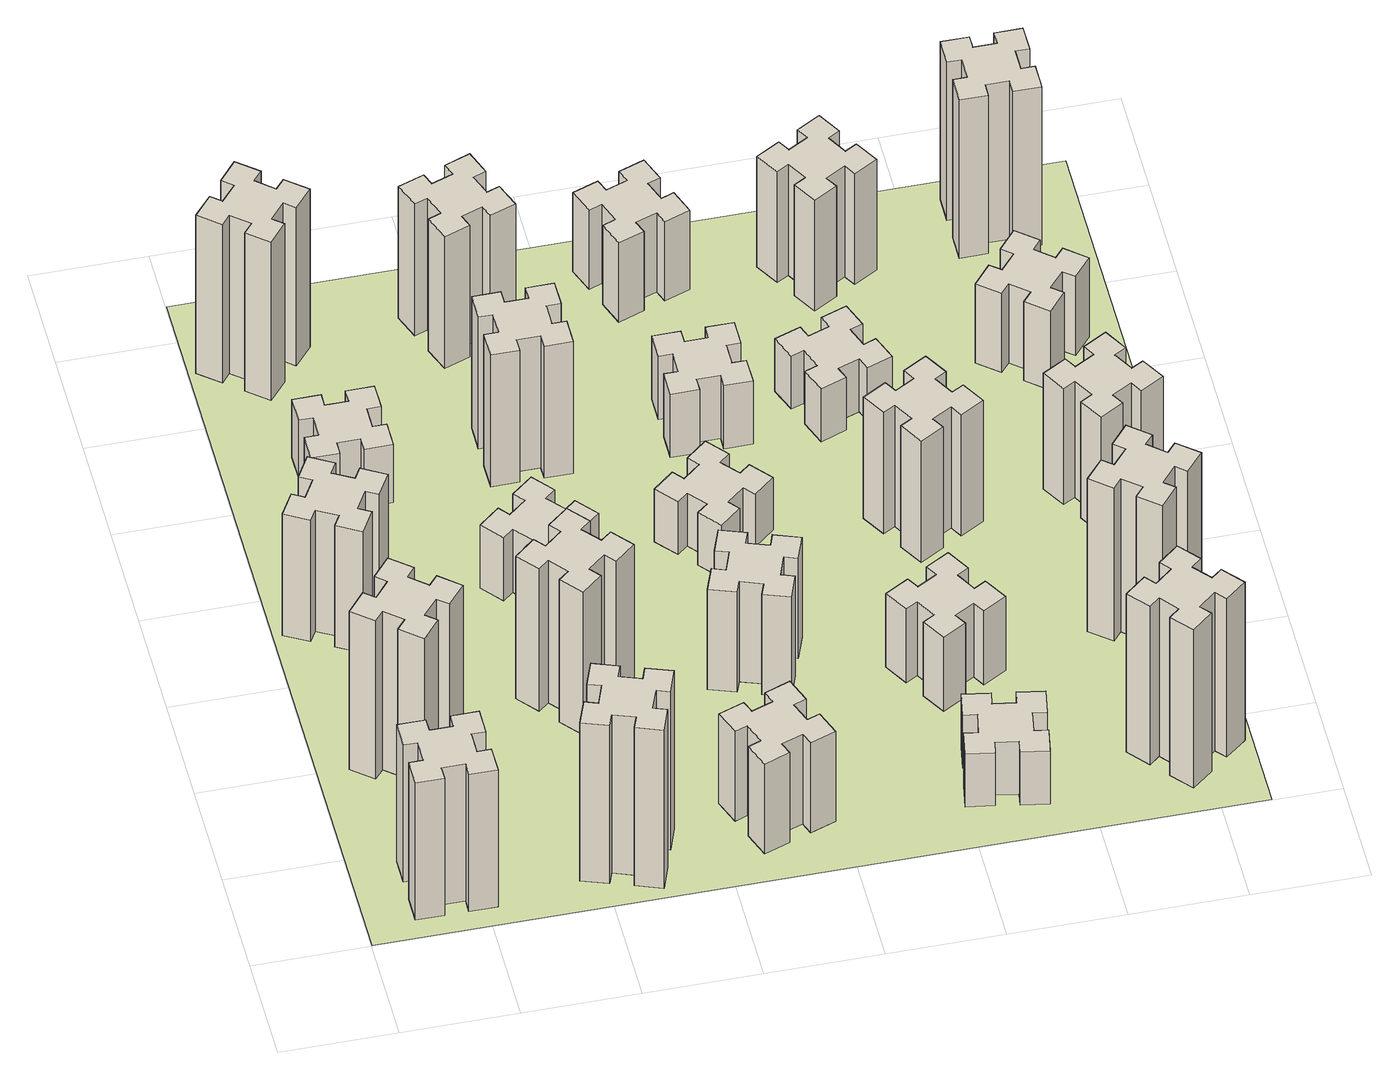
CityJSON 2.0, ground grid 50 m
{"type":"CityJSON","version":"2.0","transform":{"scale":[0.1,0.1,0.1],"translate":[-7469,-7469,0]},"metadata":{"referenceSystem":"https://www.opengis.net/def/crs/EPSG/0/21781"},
"CityObjects":{
"building1":{"type":"Building","attributes":{"class":"1000","function":"1000","usage":"1000","yearOfConstruction":2016,"roofType":"1000","measuredHeight":78,"storeysAboveGround":30,"storeysBelowGround":0},"geometry":[{"type":"Solid","lod":"1","boundaries":[[[[0,1,2,3,4,5,6,7,8,9,10,11,12,13,14,15,16,17,18,19]],[[17,16,20,21]],[[16,15,22,20]],[[15,14,23,22]],[[14,13,24,23]],[[13,12,25,24]],[[12,11,26,25]],[[11,10,27,26]],[[10,9,28,27]],[[9,8,29,28]],[[8,7,30,29]],[[7,6,31,30]],[[6,5,32,31]],[[5,4,33,32]],[[4,3,34,33]],[[3,2,35,34]],[[2,1,36,35]],[[1,0,37,36]],[[0,19,38,37]],[[19,18,39,38]],[[18,17,21,39]],[[24,25,26,27,28,29,30,31,32,33,34,35,36,37,38,39,21,20,22,23]]]]}]},
"building2":{"type":"Building","attributes":{"class":"1000","function":"1000","usage":"1000","yearOfConstruction":2016,"roofType":"1000","measuredHeight":90,"storeysAboveGround":30,"storeysBelowGround":0},"geometry":[{"type":"Solid","lod":"1","boundaries":[[[[40,41,42,43,44,45,46,47,48,49,50,51,52,53,54,55,56,57,58,59]],[[57,56,60,61]],[[56,55,62,60]],[[55,54,63,62]],[[54,53,64,63]],[[53,52,65,64]],[[52,51,66,65]],[[51,50,67,66]],[[50,49,68,67]],[[49,48,69,68]],[[48,47,70,69]],[[47,46,71,70]],[[46,45,72,71]],[[45,44,73,72]],[[44,43,74,73]],[[43,42,75,74]],[[42,41,76,75]],[[41,40,77,76]],[[40,59,78,77]],[[59,58,79,78]],[[58,57,61,79]],[[64,65,66,67,68,69,70,71,72,73,74,75,76,77,78,79,61,60,62,63]]]]}]},
"building3":{"type":"Building","attributes":{"class":"1000","function":"1000","usage":"1000","yearOfConstruction":2016,"roofType":"1000","measuredHeight":69,"storeysAboveGround":30,"storeysBelowGround":0},"geometry":[{"type":"Solid","lod":"1","boundaries":[[[[80,81,82,83,84,85,86,87,88,89,90,91,92,93,94,95,96,97,98,99]],[[97,96,100,101]],[[96,95,102,100]],[[95,94,103,102]],[[94,93,104,103]],[[93,92,105,104]],[[92,91,106,105]],[[91,90,107,106]],[[90,89,108,107]],[[89,88,109,108]],[[88,87,110,109]],[[87,86,111,110]],[[86,85,112,111]],[[85,84,113,112]],[[84,83,114,113]],[[83,82,115,114]],[[82,81,116,115]],[[81,80,117,116]],[[80,99,118,117]],[[99,98,119,118]],[[98,97,101,119]],[[104,105,106,107,108,109,110,111,112,113,114,115,116,117,118,119,101,100,102,103]]]]}]},
"building4":{"type":"Building","attributes":{"class":"1000","function":"1000","usage":"1000","yearOfConstruction":2016,"roofType":"1000","measuredHeight":90,"storeysAboveGround":30,"storeysBelowGround":0},"geometry":[{"type":"Solid","lod":"1","boundaries":[[[[120,121,122,123,124,125,126,127,128,129,130,131,132,133,134,135,136,137,138,139]],[[137,136,140,141]],[[136,135,142,140]],[[135,134,143,142]],[[134,133,144,143]],[[133,132,145,144]],[[132,131,146,145]],[[131,130,147,146]],[[130,129,148,147]],[[129,128,149,148]],[[128,127,150,149]],[[127,126,151,150]],[[126,125,152,151]],[[125,124,153,152]],[[124,123,154,153]],[[123,122,155,154]],[[122,121,156,155]],[[121,120,157,156]],[[120,139,158,157]],[[139,138,159,158]],[[138,137,141,159]],[[144,145,146,147,148,149,150,151,152,153,154,155,156,157,158,159,141,140,142,143]]]]}]},
"building5":{"type":"Building","attributes":{"class":"1000","function":"1000","usage":"1000","yearOfConstruction":2016,"roofType":"1000","measuredHeight":33,"storeysAboveGround":30,"storeysBelowGround":0},"geometry":[{"type":"Solid","lod":"1","boundaries":[[[[160,161,162,163,164,165,166,167,168,169,170,171,172,173,174,175,176,177,178,179]],[[177,176,180,181]],[[176,175,182,180]],[[175,174,183,182]],[[174,173,184,183]],[[173,172,185,184]],[[172,171,186,185]],[[171,170,187,186]],[[170,169,188,187]],[[169,168,189,188]],[[168,167,190,189]],[[167,166,191,190]],[[166,165,192,191]],[[165,164,193,192]],[[164,163,194,193]],[[163,162,195,194]],[[162,161,196,195]],[[161,160,197,196]],[[160,179,198,197]],[[179,178,199,198]],[[178,177,181,199]],[[184,185,186,187,188,189,190,191,192,193,194,195,196,197,198,199,181,180,182,183]]]]}]},
"building6":{"type":"Building","attributes":{"class":"1000","function":"1000","usage":"1000","yearOfConstruction":2016,"roofType":"1000","measuredHeight":90,"storeysAboveGround":30,"storeysBelowGround":0},"geometry":[{"type":"Solid","lod":"1","boundaries":[[[[200,201,202,203,204,205,206,207,208,209,210,211,212,213,214,215,216,217,218,219]],[[217,216,220,221]],[[216,215,222,220]],[[215,214,223,222]],[[214,213,224,223]],[[213,212,225,224]],[[212,211,226,225]],[[211,210,227,226]],[[210,209,228,227]],[[209,208,229,228]],[[208,207,230,229]],[[207,206,231,230]],[[206,205,232,231]],[[205,204,233,232]],[[204,203,234,233]],[[203,202,235,234]],[[202,201,236,235]],[[201,200,237,236]],[[200,219,238,237]],[[219,218,239,238]],[[218,217,221,239]],[[224,225,226,227,228,229,230,231,232,233,234,235,236,237,238,239,221,220,222,223]]]]}]},
"building7":{"type":"Building","attributes":{"class":"1000","function":"1000","usage":"1000","yearOfConstruction":2016,"roofType":"1000","measuredHeight":81,"storeysAboveGround":30,"storeysBelowGround":0},"geometry":[{"type":"Solid","lod":"1","boundaries":[[[[240,241,242,243,244,245,246,247,248,249,250,251,252,253,254,255,256,257,258,259]],[[257,256,260,261]],[[256,255,262,260]],[[255,254,263,262]],[[254,253,264,263]],[[253,252,265,264]],[[252,251,266,265]],[[251,250,267,266]],[[250,249,268,267]],[[249,248,269,268]],[[248,247,270,269]],[[247,246,271,270]],[[246,245,272,271]],[[245,244,273,272]],[[244,243,274,273]],[[243,242,275,274]],[[242,241,276,275]],[[241,240,277,276]],[[240,259,278,277]],[[259,258,279,278]],[[258,257,261,279]],[[264,265,266,267,268,269,270,271,272,273,274,275,276,277,278,279,261,260,262,263]]]]}]},
"building8":{"type":"Building","attributes":{"class":"1000","function":"1000","usage":"1000","yearOfConstruction":2016,"roofType":"1000","measuredHeight":36,"storeysAboveGround":30,"storeysBelowGround":0},"geometry":[{"type":"Solid","lod":"1","boundaries":[[[[280,281,282,283,284,285,286,287,288,289,290,291,292,293,294,295,296,297,298,299]],[[297,296,300,301]],[[296,295,302,300]],[[295,294,303,302]],[[294,293,304,303]],[[293,292,305,304]],[[292,291,306,305]],[[291,290,307,306]],[[290,289,308,307]],[[289,288,309,308]],[[288,287,310,309]],[[287,286,311,310]],[[286,285,312,311]],[[285,284,313,312]],[[284,283,314,313]],[[283,282,315,314]],[[282,281,316,315]],[[281,280,317,316]],[[280,299,318,317]],[[299,298,319,318]],[[298,297,301,319]],[[304,305,306,307,308,309,310,311,312,313,314,315,316,317,318,319,301,300,302,303]]]]}]},
"building9":{"type":"Building","attributes":{"class":"1000","function":"1000","usage":"1000","yearOfConstruction":2016,"roofType":"1000","measuredHeight":51,"storeysAboveGround":30,"storeysBelowGround":0},"geometry":[{"type":"Solid","lod":"1","boundaries":[[[[320,321,322,323,324,325,326,327,328,329,330,331,332,333,334,335,336,337,338,339]],[[337,336,340,341]],[[336,335,342,340]],[[335,334,343,342]],[[334,333,344,343]],[[333,332,345,344]],[[332,331,346,345]],[[331,330,347,346]],[[330,329,348,347]],[[329,328,349,348]],[[328,327,350,349]],[[327,326,351,350]],[[326,325,352,351]],[[325,324,353,352]],[[324,323,354,353]],[[323,322,355,354]],[[322,321,356,355]],[[321,320,357,356]],[[320,339,358,357]],[[339,338,359,358]],[[338,337,341,359]],[[344,345,346,347,348,349,350,351,352,353,354,355,356,357,358,359,341,340,342,343]]]]}]},
"building10":{"type":"Building","attributes":{"class":"1000","function":"1000","usage":"1000","yearOfConstruction":2016,"roofType":"1000","measuredHeight":75,"storeysAboveGround":30,"storeysBelowGround":0},"geometry":[{"type":"Solid","lod":"1","boundaries":[[[[360,361,362,363,364,365,366,367,368,369,370,371,372,373,374,375,376,377,378,379]],[[377,376,380,381]],[[376,375,382,380]],[[375,374,383,382]],[[374,373,384,383]],[[373,372,385,384]],[[372,371,386,385]],[[371,370,387,386]],[[370,369,388,387]],[[369,368,389,388]],[[368,367,390,389]],[[367,366,391,390]],[[366,365,392,391]],[[365,364,393,392]],[[364,363,394,393]],[[363,362,395,394]],[[362,361,396,395]],[[361,360,397,396]],[[360,379,398,397]],[[379,378,399,398]],[[378,377,381,399]],[[384,385,386,387,388,389,390,391,392,393,394,395,396,397,398,399,381,380,382,383]]]]}]},
"building11":{"type":"Building","attributes":{"class":"1000","function":"1000","usage":"1000","yearOfConstruction":2016,"roofType":"1000","measuredHeight":75,"storeysAboveGround":30,"storeysBelowGround":0},"geometry":[{"type":"Solid","lod":"1","boundaries":[[[[400,401,402,403,404,405,406,407,408,409,410,411,412,413,414,415,416,417,418,419]],[[417,416,420,421]],[[416,415,422,420]],[[415,414,423,422]],[[414,413,424,423]],[[413,412,425,424]],[[412,411,426,425]],[[411,410,427,426]],[[410,409,428,427]],[[409,408,429,428]],[[408,407,430,429]],[[407,406,431,430]],[[406,405,432,431]],[[405,404,433,432]],[[404,403,434,433]],[[403,402,435,434]],[[402,401,436,435]],[[401,400,437,436]],[[400,419,438,437]],[[419,418,439,438]],[[418,417,421,439]],[[424,425,426,427,428,429,430,431,432,433,434,435,436,437,438,439,421,420,422,423]]]]}]},
"building12":{"type":"Building","attributes":{"class":"1000","function":"1000","usage":"1000","yearOfConstruction":2016,"roofType":"1000","measuredHeight":57,"storeysAboveGround":30,"storeysBelowGround":0},"geometry":[{"type":"Solid","lod":"1","boundaries":[[[[440,441,442,443,444,445,446,447,448,449,450,451,452,453,454,455,456,457,458,459]],[[457,456,460,461]],[[456,455,462,460]],[[455,454,463,462]],[[454,453,464,463]],[[453,452,465,464]],[[452,451,466,465]],[[451,450,467,466]],[[450,449,468,467]],[[449,448,469,468]],[[448,447,470,469]],[[447,446,471,470]],[[446,445,472,471]],[[445,444,473,472]],[[444,443,474,473]],[[443,442,475,474]],[[442,441,476,475]],[[441,440,477,476]],[[440,459,478,477]],[[459,458,479,478]],[[458,457,461,479]],[[464,465,466,467,468,469,470,471,472,473,474,475,476,477,478,479,461,460,462,463]]]]}]},
"building13":{"type":"Building","attributes":{"class":"1000","function":"1000","usage":"1000","yearOfConstruction":2016,"roofType":"1000","measuredHeight":30,"storeysAboveGround":30,"storeysBelowGround":0},"geometry":[{"type":"Solid","lod":"1","boundaries":[[[[480,481,482,483,484,485,486,487,488,489,490,491,492,493,494,495,496,497,498,499]],[[497,496,500,501]],[[496,495,502,500]],[[495,494,503,502]],[[494,493,504,503]],[[493,492,505,504]],[[492,491,506,505]],[[491,490,507,506]],[[490,489,508,507]],[[489,488,509,508]],[[488,487,510,509]],[[487,486,511,510]],[[486,485,512,511]],[[485,484,513,512]],[[484,483,514,513]],[[483,482,515,514]],[[482,481,516,515]],[[481,480,517,516]],[[480,499,518,517]],[[499,498,519,518]],[[498,497,501,519]],[[504,505,506,507,508,509,510,511,512,513,514,515,516,517,518,519,501,500,502,503]]]]}]},
"building14":{"type":"Building","attributes":{"class":"1000","function":"1000","usage":"1000","yearOfConstruction":2016,"roofType":"1000","measuredHeight":36,"storeysAboveGround":30,"storeysBelowGround":0},"geometry":[{"type":"Solid","lod":"1","boundaries":[[[[520,521,522,523,524,525,526,527,528,529,530,531,532,533,534,535,536,537,538,539]],[[537,536,540,541]],[[536,535,542,540]],[[535,534,543,542]],[[534,533,544,543]],[[533,532,545,544]],[[532,531,546,545]],[[531,530,547,546]],[[530,529,548,547]],[[529,528,549,548]],[[528,527,550,549]],[[527,526,551,550]],[[526,525,552,551]],[[525,524,553,552]],[[524,523,554,553]],[[523,522,555,554]],[[522,521,556,555]],[[521,520,557,556]],[[520,539,558,557]],[[539,538,559,558]],[[538,537,541,559]],[[544,545,546,547,548,549,550,551,552,553,554,555,556,557,558,559,541,540,542,543]]]]}]},
"building15":{"type":"Building","attributes":{"class":"1000","function":"1000","usage":"1000","yearOfConstruction":2016,"roofType":"1000","measuredHeight":30,"storeysAboveGround":30,"storeysBelowGround":0},"geometry":[{"type":"Solid","lod":"1","boundaries":[[[[560,561,562,563,564,565,566,567,568,569,570,571,572,573,574,575,576,577,578,579]],[[577,576,580,581]],[[576,575,582,580]],[[575,574,583,582]],[[574,573,584,583]],[[573,572,585,584]],[[572,571,586,585]],[[571,570,587,586]],[[570,569,588,587]],[[569,568,589,588]],[[568,567,590,589]],[[567,566,591,590]],[[566,565,592,591]],[[565,564,593,592]],[[564,563,594,593]],[[563,562,595,594]],[[562,561,596,595]],[[561,560,597,596]],[[560,579,598,597]],[[579,578,599,598]],[[578,577,581,599]],[[584,585,586,587,588,589,590,591,592,593,594,595,596,597,598,599,581,580,582,583]]]]}]},
"building16":{"type":"Building","attributes":{"class":"1000","function":"1000","usage":"1000","yearOfConstruction":2016,"roofType":"1000","measuredHeight":45,"storeysAboveGround":30,"storeysBelowGround":0},"geometry":[{"type":"Solid","lod":"1","boundaries":[[[[600,601,602,603,604,605,606,607,608,609,610,611,612,613,614,615,616,617,618,619]],[[617,616,620,621]],[[616,615,622,620]],[[615,614,623,622]],[[614,613,624,623]],[[613,612,625,624]],[[612,611,626,625]],[[611,610,627,626]],[[610,609,628,627]],[[609,608,629,628]],[[608,607,630,629]],[[607,606,631,630]],[[606,605,632,631]],[[605,604,633,632]],[[604,603,634,633]],[[603,602,635,634]],[[602,601,636,635]],[[601,600,637,636]],[[600,619,638,637]],[[619,618,639,638]],[[618,617,621,639]],[[624,625,626,627,628,629,630,631,632,633,634,635,636,637,638,639,621,620,622,623]]]]}]},
"building17":{"type":"Building","attributes":{"class":"1000","function":"1000","usage":"1000","yearOfConstruction":2016,"roofType":"1000","measuredHeight":42,"storeysAboveGround":30,"storeysBelowGround":0},"geometry":[{"type":"Solid","lod":"1","boundaries":[[[[640,641,642,643,644,645,646,647,648,649,650,651,652,653,654,655,656,657,658,659]],[[657,656,660,661]],[[656,655,662,660]],[[655,654,663,662]],[[654,653,664,663]],[[653,652,665,664]],[[652,651,666,665]],[[651,650,667,666]],[[650,649,668,667]],[[649,648,669,668]],[[648,647,670,669]],[[647,646,671,670]],[[646,645,672,671]],[[645,644,673,672]],[[644,643,674,673]],[[643,642,675,674]],[[642,641,676,675]],[[641,640,677,676]],[[640,659,678,677]],[[659,658,679,678]],[[658,657,661,679]],[[664,665,666,667,668,669,670,671,672,673,674,675,676,677,678,679,661,660,662,663]]]]}]},
"building18":{"type":"Building","attributes":{"class":"1000","function":"1000","usage":"1000","yearOfConstruction":2016,"roofType":"1000","measuredHeight":69,"storeysAboveGround":30,"storeysBelowGround":0},"geometry":[{"type":"Solid","lod":"1","boundaries":[[[[680,681,682,683,684,685,686,687,688,689,690,691,692,693,694,695,696,697,698,699]],[[697,696,700,701]],[[696,695,702,700]],[[695,694,703,702]],[[694,693,704,703]],[[693,692,705,704]],[[692,691,706,705]],[[691,690,707,706]],[[690,689,708,707]],[[689,688,709,708]],[[688,687,710,709]],[[687,686,711,710]],[[686,685,712,711]],[[685,684,713,712]],[[684,683,714,713]],[[683,682,715,714]],[[682,681,716,715]],[[681,680,717,716]],[[680,699,718,717]],[[699,698,719,718]],[[698,697,701,719]],[[704,705,706,707,708,709,710,711,712,713,714,715,716,717,718,719,701,700,702,703]]]]}]},
"building19":{"type":"Building","attributes":{"class":"1000","function":"1000","usage":"1000","yearOfConstruction":2016,"roofType":"1000","measuredHeight":30,"storeysAboveGround":30,"storeysBelowGround":0},"geometry":[{"type":"Solid","lod":"1","boundaries":[[[[720,721,722,723,724,725,726,727,728,729,730,731,732,733,734,735,736,737,738,739]],[[737,736,740,741]],[[736,735,742,740]],[[735,734,743,742]],[[734,733,744,743]],[[733,732,745,744]],[[732,731,746,745]],[[731,730,747,746]],[[730,729,748,747]],[[729,728,749,748]],[[728,727,750,749]],[[727,726,751,750]],[[726,725,752,751]],[[725,724,753,752]],[[724,723,754,753]],[[723,722,755,754]],[[722,721,756,755]],[[721,720,757,756]],[[720,739,758,757]],[[739,738,759,758]],[[738,737,741,759]],[[744,745,746,747,748,749,750,751,752,753,754,755,756,757,758,759,741,740,742,743]]]]}]},
"building20":{"type":"Building","attributes":{"class":"1000","function":"1000","usage":"1000","yearOfConstruction":2016,"roofType":"1000","measuredHeight":90,"storeysAboveGround":30,"storeysBelowGround":0},"geometry":[{"type":"Solid","lod":"1","boundaries":[[[[760,761,762,763,764,765,766,767,768,769,770,771,772,773,774,775,776,777,778,779]],[[777,776,780,781]],[[776,775,782,780]],[[775,774,783,782]],[[774,773,784,783]],[[773,772,785,784]],[[772,771,786,785]],[[771,770,787,786]],[[770,769,788,787]],[[769,768,789,788]],[[768,767,790,789]],[[767,766,791,790]],[[766,765,792,791]],[[765,764,793,792]],[[764,763,794,793]],[[763,762,795,794]],[[762,761,796,795]],[[761,760,797,796]],[[760,779,798,797]],[[779,778,799,798]],[[778,777,781,799]],[[784,785,786,787,788,789,790,791,792,793,794,795,796,797,798,799,781,780,782,783]]]]}]},
"building21":{"type":"Building","attributes":{"class":"1000","function":"1000","usage":"1000","yearOfConstruction":2016,"roofType":"1000","measuredHeight":63,"storeysAboveGround":30,"storeysBelowGround":0},"geometry":[{"type":"Solid","lod":"1","boundaries":[[[[800,801,802,803,804,805,806,807,808,809,810,811,812,813,814,815,816,817,818,819]],[[817,816,820,821]],[[816,815,822,820]],[[815,814,823,822]],[[814,813,824,823]],[[813,812,825,824]],[[812,811,826,825]],[[811,810,827,826]],[[810,809,828,827]],[[809,808,829,828]],[[808,807,830,829]],[[807,806,831,830]],[[806,805,832,831]],[[805,804,833,832]],[[804,803,834,833]],[[803,802,835,834]],[[802,801,836,835]],[[801,800,837,836]],[[800,819,838,837]],[[819,818,839,838]],[[818,817,821,839]],[[824,825,826,827,828,829,830,831,832,833,834,835,836,837,838,839,821,820,822,823]]]]}]},
"building22":{"type":"Building","attributes":{"class":"1000","function":"1000","usage":"1000","yearOfConstruction":2016,"roofType":"1000","measuredHeight":87,"storeysAboveGround":30,"storeysBelowGround":0},"geometry":[{"type":"Solid","lod":"1","boundaries":[[[[840,841,842,843,844,845,846,847,848,849,850,851,852,853,854,855,856,857,858,859]],[[857,856,860,861]],[[856,855,862,860]],[[855,854,863,862]],[[854,853,864,863]],[[853,852,865,864]],[[852,851,866,865]],[[851,850,867,866]],[[850,849,868,867]],[[849,848,869,868]],[[848,847,870,869]],[[847,846,871,870]],[[846,845,872,871]],[[845,844,873,872]],[[844,843,874,873]],[[843,842,875,874]],[[842,841,876,875]],[[841,840,877,876]],[[840,859,878,877]],[[859,858,879,878]],[[858,857,861,879]],[[864,865,866,867,868,869,870,871,872,873,874,875,876,877,878,879,861,860,862,863]]]]}]},
"building23":{"type":"Building","attributes":{"class":"1000","function":"1000","usage":"1000","yearOfConstruction":2016,"roofType":"1000","measuredHeight":66,"storeysAboveGround":30,"storeysBelowGround":0},"geometry":[{"type":"Solid","lod":"1","boundaries":[[[[880,881,882,883,884,885,886,887,888,889,890,891,892,893,894,895,896,897,898,899]],[[897,896,900,901]],[[896,895,902,900]],[[895,894,903,902]],[[894,893,904,903]],[[893,892,905,904]],[[892,891,906,905]],[[891,890,907,906]],[[890,889,908,907]],[[889,888,909,908]],[[888,887,910,909]],[[887,886,911,910]],[[886,885,912,911]],[[885,884,913,912]],[[884,883,914,913]],[[883,882,915,914]],[[882,881,916,915]],[[881,880,917,916]],[[880,899,918,917]],[[899,898,919,918]],[[898,897,901,919]],[[904,905,906,907,908,909,910,911,912,913,914,915,916,917,918,919,901,900,902,903]]]]}]},
"building24":{"type":"Building","attributes":{"class":"1000","function":"1000","usage":"1000","yearOfConstruction":2016,"roofType":"1000","measuredHeight":45,"storeysAboveGround":30,"storeysBelowGround":0},"geometry":[{"type":"Solid","lod":"1","boundaries":[[[[920,921,922,923,924,925,926,927,928,929,930,931,932,933,934,935,936,937,938,939]],[[937,936,940,941]],[[936,935,942,940]],[[935,934,943,942]],[[934,933,944,943]],[[933,932,945,944]],[[932,931,946,945]],[[931,930,947,946]],[[930,929,948,947]],[[929,928,949,948]],[[928,927,950,949]],[[927,926,951,950]],[[926,925,952,951]],[[925,924,953,952]],[[924,923,954,953]],[[923,922,955,954]],[[922,921,956,955]],[[921,920,957,956]],[[920,939,958,957]],[[939,938,959,958]],[[938,937,941,959]],[[944,945,946,947,948,949,950,951,952,953,954,955,956,957,958,959,941,940,942,943]]]]}]},
"building25":{"type":"Building","attributes":{"class":"1000","function":"1000","usage":"1000","yearOfConstruction":2016,"roofType":"1000","measuredHeight":90,"storeysAboveGround":30,"storeysBelowGround":0},"geometry":[{"type":"Solid","lod":"1","boundaries":[[[[960,961,962,963,964,965,966,967,968,969,970,971,972,973,974,975,976,977,978,979]],[[977,976,980,981]],[[976,975,982,980]],[[975,974,983,982]],[[974,973,984,983]],[[973,972,985,984]],[[972,971,986,985]],[[971,970,987,986]],[[970,969,988,987]],[[969,968,989,988]],[[968,967,990,989]],[[967,966,991,990]],[[966,965,992,991]],[[965,964,993,992]],[[964,963,994,993]],[[963,962,995,994]],[[962,961,996,995]],[[961,960,997,996]],[[960,979,998,997]],[[979,978,999,998]],[[978,977,981,999]],[[984,985,986,987,988,989,990,991,992,993,994,995,996,997,998,999,981,980,982,983]]]]}]},
"landuse1":{"type":"LandUse","attributes":{"name":"plot1","function":"1010"},"geometry":[{"type":"MultiSurface","lod":"1","boundaries":[[[1000,1001,1002,1003]]]}]}
},
"vertices":[
[265,325,0],[265,225,0],[205,225,0],[205,105,0],[325,105,0],[325,165,0],[425,165,0],[425,105,0],[545,105,0],[545,225,0],[485,225,0],[485,325,0],[545,325,0],[545,445,0],[425,445,0],[425,385,0],[325,385,0],[325,445,0],[205,445,0],[205,325,0],[325,385,780],[325,445,780],[425,385,780],[425,445,780],[545,445,780],[545,325,780],[485,325,780],[485,225,780],[545,225,780],[545,105,780],[425,105,780],[425,165,780],[325,165,780],[325,105,780],[205,105,780],[205,225,780],[265,225,780],[265,325,780],[205,325,780],[205,445,780],
[484,1067,0],[408,1132,0],[446,1178,0],[354,1255,0],[277,1163,0],[323,1124,0],[259,1048,0],[213,1086,0],[136,994,0],[228,917,0],[266,963,0],[343,899,0],[304,853,0],[396,776,0],[473,868,0],[427,906,0],[492,983,0],[538,944,0],[615,1036,0],[523,1113,0],[492,983,900],[538,944,900],[427,906,900],[473,868,900],[396,776,900],[304,853,900],[343,899,900],[266,963,900],[228,917,900],[136,994,900],[213,1086,900],[259,1048,900],[323,1124,900],[277,1163,900],[354,1255,900],[446,1178,900],[408,1132,900],[484,1067,900],[523,1113,900],[615,1036,900],
[374,1926,0],[287,1976,0],[317,2028,0],[213,2088,0],[153,1984,0],[205,1954,0],[155,1867,0],[103,1897,0],[43,1793,0],[147,1733,0],[177,1785,0],[264,1735,0],[234,1683,0],[338,1623,0],[398,1727,0],[346,1757,0],[396,1844,0],[448,1814,0],[508,1918,0],[404,1978,0],[396,1844,690],[448,1814,690],[346,1757,690],[398,1727,690],[338,1623,690],[234,1683,690],[264,1735,690],[177,1785,690],[147,1733,690],[43,1793,690],[103,1897,690],[155,1867,690],[205,1954,690],[153,1984,690],[213,2088,690],[317,2028,690],[287,1976,690],[374,1926,690],[404,1978,690],[508,1918,690],
[1029,360,0],[995,266,0],[939,287,0],[897,174,0],[1010,133,0],[1031,189,0],[1125,155,0],[1104,99,0],[1217,57,0],[1258,170,0],[1202,191,0],[1236,285,0],[1292,264,0],[1333,377,0],[1220,418,0],[1200,362,0],[1106,396,0],[1127,452,0],[1014,493,0],[973,380,0],[1106,396,900],[1127,452,900],[1200,362,900],[1220,418,900],[1333,377,900],[1292,264,900],[1236,285,900],[1202,191,900],[1258,170,900],[1217,57,900],[1104,99,900],[1125,155,900],[1031,189,900],[1010,133,900],[897,174,900],[939,287,900],[995,266,900],[1029,360,900],[973,380,900],[1014,493,900],
[425,2485,0],[525,2485,0],[525,2425,0],[645,2425,0],[645,2545,0],[585,2545,0],[585,2645,0],[645,2645,0],[645,2765,0],[525,2765,0],[525,2705,0],[425,2705,0],[425,2765,0],[305,2765,0],[305,2645,0],[365,2645,0],[365,2545,0],[305,2545,0],[305,2425,0],[425,2425,0],[365,2545,330],[305,2545,330],[365,2645,330],[305,2645,330],[305,2765,330],[425,2765,330],[425,2705,330],[525,2705,330],[525,2765,330],[645,2765,330],[645,2645,330],[585,2645,330],[585,2545,330],[645,2545,330],[645,2425,330],[525,2425,330],[525,2485,330],[425,2485,330],[425,2425,330],[305,2425,330],
[384,3387,0],[308,3452,0],[346,3498,0],[254,3575,0],[177,3483,0],[223,3444,0],[159,3368,0],[113,3406,0],[36,3314,0],[128,3237,0],[166,3283,0],[243,3219,0],[204,3173,0],[296,3096,0],[373,3188,0],[327,3226,0],[392,3303,0],[438,3264,0],[515,3356,0],[423,3433,0],[392,3303,900],[438,3264,900],[327,3226,900],[373,3188,900],[296,3096,900],[204,3173,900],[243,3219,900],[166,3283,900],[128,3237,900],[36,3314,900],[113,3406,900],[159,3368,900],[223,3444,900],[177,3483,900],[254,3575,900],[346,3498,900],[308,3452,900],[384,3387,900],[423,3433,900],[515,3356,900],
[1083,1332,0],[1006,1267,0],[968,1313,0],[876,1236,0],[953,1144,0],[999,1183,0],[1063,1106,0],[1017,1068,0],[1094,976,0],[1186,1053,0],[1148,1099,0],[1224,1163,0],[1263,1117,0],[1355,1194,0],[1278,1286,0],[1232,1248,0],[1167,1324,0],[1213,1363,0],[1136,1455,0],[1044,1378,0],[1167,1324,810],[1213,1363,810],[1232,1248,810],[1278,1286,810],[1355,1194,810],[1263,1117,810],[1224,1163,810],[1148,1099,810],[1186,1053,810],[1094,976,810],[1017,1068,810],[1063,1106,810],[999,1183,810],[953,1144,810],[876,1236,810],[968,1313,810],[1006,1267,810],[1083,1332,810],[1044,1378,810],[1136,1455,810],
[1083,1972,0],[1006,1907,0],[968,1953,0],[876,1876,0],[953,1784,0],[999,1823,0],[1063,1746,0],[1017,1708,0],[1094,1616,0],[1186,1693,0],[1148,1739,0],[1224,1803,0],[1263,1757,0],[1355,1834,0],[1278,1926,0],[1232,1888,0],[1167,1964,0],[1213,2003,0],[1136,2095,0],[1044,2018,0],[1167,1964,360],[1213,2003,360],[1232,1888,360],[1278,1926,360],[1355,1834,360],[1263,1757,360],[1224,1803,360],[1148,1739,360],[1186,1693,360],[1094,1616,360],[1017,1708,360],[1063,1746,360],[999,1823,360],[953,1784,360],[876,1876,360],[968,1953,360],[1006,1907,360],[1083,1972,360],[1044,2018,360],[1136,2095,360],
[1765,496,0],[1671,462,0],[1650,518,0],[1537,477,0],[1579,364,0],[1635,385,0],[1669,291,0],[1613,270,0],[1654,157,0],[1767,199,0],[1746,255,0],[1840,289,0],[1860,233,0],[1973,274,0],[1932,387,0],[1876,366,0],[1842,460,0],[1898,480,0],[1857,593,0],[1744,552,0],[1842,460,510],[1898,480,510],[1876,366,510],[1932,387,510],[1973,274,510],[1860,233,510],[1840,289,510],[1746,255,510],[1767,199,510],[1654,157,510],[1613,270,510],[1669,291,510],[1635,385,510],[1579,364,510],[1537,477,510],[1650,518,510],[1671,462,510],[1765,496,510],[1744,552,510],[1857,593,510],
[1325,2545,0],[1325,2645,0],[1385,2645,0],[1385,2765,0],[1265,2765,0],[1265,2705,0],[1165,2705,0],[1165,2765,0],[1045,2765,0],[1045,2645,0],[1105,2645,0],[1105,2545,0],[1045,2545,0],[1045,2425,0],[1165,2425,0],[1165,2485,0],[1265,2485,0],[1265,2425,0],[1385,2425,0],[1385,2545,0],[1265,2485,750],[1265,2425,750],[1165,2485,750],[1165,2425,750],[1045,2425,750],[1045,2545,750],[1105,2545,750],[1105,2645,750],[1045,2645,750],[1045,2765,750],[1165,2765,750],[1165,2705,750],[1265,2705,750],[1265,2765,750],[1385,2765,750],[1385,2645,750],[1325,2645,750],[1325,2545,750],[1385,2545,750],[1385,2425,750],
[1125,3456,0],[1031,3422,0],[1010,3478,0],[897,3437,0],[939,3324,0],[995,3345,0],[1029,3251,0],[973,3230,0],[1014,3117,0],[1127,3159,0],[1106,3215,0],[1200,3249,0],[1220,3193,0],[1333,3234,0],[1292,3347,0],[1236,3326,0],[1202,3420,0],[1258,3440,0],[1217,3553,0],[1104,3512,0],[1202,3420,750],[1258,3440,750],[1236,3326,750],[1292,3347,750],[1333,3234,750],[1220,3193,750],[1200,3249,750],[1106,3215,750],[1127,3159,750],[1014,3117,750],[973,3230,750],[1029,3251,750],[995,3345,750],[939,3324,750],[897,3437,750],[1010,3478,750],[1031,3422,750],[1125,3456,750],[1104,3512,750],[1217,3553,750],
[1769,1300,0],[1735,1206,0],[1679,1227,0],[1637,1114,0],[1750,1073,0],[1771,1129,0],[1865,1095,0],[1844,1039,0],[1957,997,0],[1998,1110,0],[1942,1131,0],[1976,1225,0],[2032,1204,0],[2073,1317,0],[1960,1358,0],[1940,1302,0],[1846,1336,0],[1867,1392,0],[1754,1433,0],[1713,1320,0],[1846,1336,570],[1867,1392,570],[1940,1302,570],[1960,1358,570],[2073,1317,570],[2032,1204,570],[1976,1225,570],[1942,1131,570],[1998,1110,570],[1957,997,570],[1844,1039,570],[1865,1095,570],[1771,1129,570],[1750,1073,570],[1637,1114,570],[1679,1227,570],[1735,1206,570],[1769,1300,570],[1713,1320,570],[1754,1433,570],
[1972,1988,0],[1907,2064,0],[1953,2103,0],[1876,2195,0],[1784,2118,0],[1823,2072,0],[1746,2007,0],[1708,2053,0],[1616,1976,0],[1693,1884,0],[1739,1923,0],[1803,1846,0],[1757,1808,0],[1834,1716,0],[1926,1793,0],[1888,1839,0],[1964,1903,0],[2003,1857,0],[2095,1934,0],[2018,2026,0],[1964,1903,300],[2003,1857,300],[1888,1839,300],[1926,1793,300],[1834,1716,300],[1757,1808,300],[1803,1846,300],[1739,1923,300],[1693,1884,300],[1616,1976,300],[1708,2053,300],[1746,2007,300],[1823,2072,300],[1784,2118,300],[1876,2195,300],[1953,2103,300],[1907,2064,300],[1972,1988,300],[2018,2026,300],[2095,1934,300],
[1845,2645,0],[1845,2545,0],[1785,2545,0],[1785,2425,0],[1905,2425,0],[1905,2485,0],[2005,2485,0],[2005,2425,0],[2125,2425,0],[2125,2545,0],[2065,2545,0],[2065,2645,0],[2125,2645,0],[2125,2765,0],[2005,2765,0],[2005,2705,0],[1905,2705,0],[1905,2765,0],[1785,2765,0],[1785,2645,0],[1905,2705,360],[1905,2765,360],[2005,2705,360],[2005,2765,360],[2125,2765,360],[2125,2645,360],[2065,2645,360],[2065,2545,360],[2125,2545,360],[2125,2425,360],[2005,2425,360],[2005,2485,360],[1905,2485,360],[1905,2425,360],[1785,2425,360],[1785,2545,360],[1845,2545,360],[1845,2645,360],[1785,2645,360],[1785,2765,360],
[2596,444,0],[2578,345,0],[2519,356,0],[2498,237,0],[2617,217,0],[2627,276,0],[2725,258,0],[2715,199,0],[2833,178,0],[2854,297,0],[2795,307,0],[2812,405,0],[2871,395,0],[2892,513,0],[2774,534,0],[2764,475,0],[2665,492,0],[2676,551,0],[2557,572,0],[2537,454,0],[2665,492,300],[2676,551,300],[2764,475,300],[2774,534,300],[2892,513,300],[2871,395,300],[2812,405,300],[2795,307,300],[2854,297,300],[2833,178,300],[2715,199,300],[2725,258,300],[2627,276,300],[2617,217,300],[2498,237,300],[2519,356,300],[2578,345,300],[2596,444,300],[2537,454,300],[2557,572,300],
[1865,3556,0],[1771,3522,0],[1750,3578,0],[1637,3537,0],[1679,3424,0],[1735,3445,0],[1769,3351,0],[1713,3330,0],[1754,3217,0],[1867,3259,0],[1846,3315,0],[1940,3349,0],[1960,3293,0],[2073,3334,0],[2032,3447,0],[1976,3426,0],[1942,3520,0],[1998,3540,0],[1957,3653,0],[1844,3612,0],[1942,3520,450],[1998,3540,450],[1976,3426,450],[2032,3447,450],[2073,3334,450],[1960,3293,450],[1940,3349,450],[1846,3315,450],[1867,3259,450],[1754,3217,450],[1713,3330,450],[1769,3351,450],[1735,3445,450],[1679,3424,450],[1637,3537,450],[1750,3578,450],[1771,3522,450],[1865,3556,450],[1844,3612,450],[1957,3653,450],
[2716,1027,0],[2666,1114,0],[2718,1144,0],[2658,1248,0],[2554,1188,0],[2584,1136,0],[2497,1086,0],[2467,1138,0],[2363,1078,0],[2423,974,0],[2475,1004,0],[2525,917,0],[2473,887,0],[2533,783,0],[2637,843,0],[2607,895,0],[2694,945,0],[2724,893,0],[2828,953,0],[2768,1057,0],[2694,945,420],[2724,893,420],[2607,895,420],[2637,843,420],[2533,783,420],[2473,887,420],[2525,917,420],[2475,1004,420],[2423,974,420],[2363,1078,420],[2467,1138,420],[2497,1086,420],[2584,1136,420],[2554,1188,420],[2658,1248,420],[2718,1144,420],[2666,1114,420],[2716,1027,420],[2768,1057,420],[2828,953,420],
[2575,1844,0],[2625,1757,0],[2573,1727,0],[2633,1623,0],[2737,1683,0],[2707,1735,0],[2794,1785,0],[2824,1733,0],[2928,1793,0],[2868,1897,0],[2816,1867,0],[2766,1954,0],[2818,1984,0],[2758,2088,0],[2654,2028,0],[2684,1976,0],[2597,1926,0],[2567,1978,0],[2463,1918,0],[2523,1814,0],[2597,1926,690],[2567,1978,690],[2684,1976,690],[2654,2028,690],[2758,2088,690],[2818,1984,690],[2766,1954,690],[2816,1867,690],[2868,1897,690],[2928,1793,690],[2824,1733,690],[2794,1785,690],[2707,1735,690],[2737,1683,690],[2633,1623,690],[2573,1727,690],[2625,1757,690],[2575,1844,690],[2523,1814,690],[2463,1918,690],
[2505,2716,0],[2411,2682,0],[2390,2738,0],[2277,2697,0],[2319,2584,0],[2375,2605,0],[2409,2511,0],[2353,2490,0],[2394,2377,0],[2507,2419,0],[2486,2475,0],[2580,2509,0],[2600,2453,0],[2713,2494,0],[2672,2607,0],[2616,2586,0],[2582,2680,0],[2638,2700,0],[2597,2813,0],[2484,2772,0],[2582,2680,300],[2638,2700,300],[2616,2586,300],[2672,2607,300],[2713,2494,300],[2600,2453,300],[2580,2509,300],[2486,2475,300],[2507,2419,300],[2394,2377,300],[2353,2490,300],[2409,2511,300],[2375,2605,300],[2319,2584,300],[2277,2697,300],[2390,2738,300],[2411,2682,300],[2505,2716,300],[2484,2772,300],[2597,2813,300],
[3468,259,0],[3544,323,0],[3583,277,0],[3675,354,0],[3598,446,0],[3552,408,0],[3487,484,0],[3533,523,0],[3456,615,0],[3364,538,0],[3403,492,0],[3326,427,0],[3288,473,0],[3196,396,0],[3273,304,0],[3319,343,0],[3383,266,0],[3337,228,0],[3414,136,0],[3506,213,0],[3383,266,900],[3337,228,900],[3319,343,900],[3273,304,900],[3196,396,900],[3288,473,900],[3326,427,900],[3403,492,900],[3364,538,900],[3456,615,900],[3533,523,900],[3487,484,900],[3552,408,900],[3598,446,900],[3675,354,900],[3583,277,900],[3544,323,900],[3468,259,900],[3506,213,900],[3414,136,900],
[2716,3347,0],[2666,3434,0],[2718,3464,0],[2658,3568,0],[2554,3508,0],[2584,3456,0],[2497,3406,0],[2467,3458,0],[2363,3398,0],[2423,3294,0],[2475,3324,0],[2525,3237,0],[2473,3207,0],[2533,3103,0],[2637,3163,0],[2607,3215,0],[2694,3265,0],[2724,3213,0],[2828,3273,0],[2768,3377,0],[2694,3265,630],[2724,3213,630],[2607,3215,630],[2637,3163,630],[2533,3103,630],[2473,3207,630],[2525,3237,630],[2475,3324,630],[2423,3294,630],[2363,3398,630],[2467,3458,630],[2497,3406,630],[2584,3456,630],[2554,3508,630],[2658,3568,630],[2718,3464,630],[2666,3434,630],[2716,3347,630],[2768,3377,630],[2828,3273,630],
[3487,1006,0],[3552,1083,0],[3598,1044,0],[3675,1136,0],[3583,1213,0],[3544,1167,0],[3468,1232,0],[3506,1278,0],[3414,1355,0],[3337,1263,0],[3383,1224,0],[3319,1148,0],[3273,1186,0],[3196,1094,0],[3288,1017,0],[3326,1063,0],[3403,999,0],[3364,953,0],[3456,876,0],[3533,968,0],[3403,999,870],[3364,953,870],[3326,1063,870],[3288,1017,870],[3196,1094,870],[3273,1186,870],[3319,1148,870],[3383,1224,870],[3337,1263,870],[3414,1355,870],[3506,1278,870],[3468,1232,870],[3544,1167,870],[3583,1213,870],[3675,1136,870],[3598,1044,870],[3552,1083,870],[3487,1006,870],[3533,968,870],[3456,876,870],
[3556,1867,0],[3506,1954,0],[3558,1984,0],[3498,2088,0],[3394,2028,0],[3424,1976,0],[3337,1926,0],[3307,1978,0],[3203,1918,0],[3263,1814,0],[3315,1844,0],[3365,1757,0],[3313,1727,0],[3373,1623,0],[3477,1683,0],[3447,1735,0],[3534,1785,0],[3564,1733,0],[3668,1793,0],[3608,1897,0],[3534,1785,660],[3564,1733,660],[3447,1735,660],[3477,1683,660],[3373,1623,660],[3313,1727,660],[3365,1757,660],[3315,1844,660],[3263,1814,660],[3203,1918,660],[3307,1978,660],[3337,1926,660],[3424,1976,660],[3394,2028,660],[3498,2088,660],[3558,1984,660],[3506,1954,660],[3556,1867,660],[3608,1897,660],[3668,1793,660],
[3444,2747,0],[3368,2812,0],[3406,2858,0],[3314,2935,0],[3237,2843,0],[3283,2804,0],[3219,2728,0],[3173,2766,0],[3096,2674,0],[3188,2597,0],[3226,2643,0],[3303,2579,0],[3264,2533,0],[3356,2456,0],[3433,2548,0],[3387,2586,0],[3452,2663,0],[3498,2624,0],[3575,2716,0],[3483,2793,0],[3452,2663,450],[3498,2624,450],[3387,2586,450],[3433,2548,450],[3356,2456,450],[3264,2533,450],[3303,2579,450],[3226,2643,450],[3188,2597,450],[3096,2674,450],[3173,2766,450],[3219,2728,450],[3283,2804,450],[3237,2843,450],[3314,2935,450],[3406,2858,450],[3368,2812,450],[3444,2747,450],[3483,2793,450],[3575,2716,450],
[3285,3325,0],[3385,3325,0],[3385,3265,0],[3505,3265,0],[3505,3385,0],[3445,3385,0],[3445,3485,0],[3505,3485,0],[3505,3605,0],[3385,3605,0],[3385,3545,0],[3285,3545,0],[3285,3605,0],[3165,3605,0],[3165,3485,0],[3225,3485,0],[3225,3385,0],[3165,3385,0],[3165,3265,0],[3285,3265,0],[3225,3385,900],[3165,3385,900],[3225,3485,900],[3165,3485,900],[3165,3605,900],[3285,3605,900],[3285,3545,900],[3385,3545,900],[3385,3605,900],[3505,3605,900],[3505,3485,900],[3445,3485,900],[3445,3385,900],[3505,3385,900],[3505,3265,900],[3385,3265,900],[3385,3325,900],[3285,3325,900],[3285,3265,900],[3165,3265,900],
[5,3705,0],[3705,3705,0],[3705,5,0],[5,5,0]
]}
